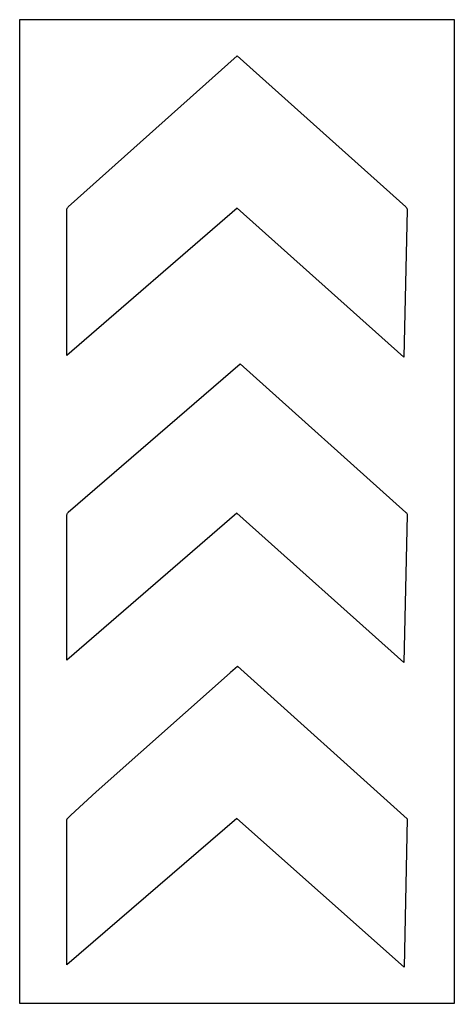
# Model space of a CAD drawing. Header units: inches. Extents: x 0 to 46, y 0 to 104.
import ezdxf

# ---------------------------------------------------------------- set-up
doc = ezdxf.new("R2010")
doc.units = ezdxf.units.IN
doc.header["$MEASUREMENT"] = 0
doc.layers.add('CUT', color=1, linetype='Continuous')

msp = doc.modelspace()

# ---------------------------------------------------------------- linework, layer by layer
at = {"layer": 'CUT'}
for points in [[(0, 0), (46, 0), (46, 104), (0, 104)], [(5, 68.5), (5, 83.88), (5, 83.93), (5.01, 83.99), (5.03, 84.05), (5.06, 84.1), (5.09, 84.15), (5.15, 84.21), (23, 100.19), (40.85, 84.21), (40.91, 84.15), (40.96, 84.07), (40.99, 83.97), (41, 83.89), (40.66, 68.3), (23, 84.08)], [(5, 36.27), (5, 51.6), (5, 51.65), (5.02, 51.71), (5.04, 51.77), (5.06, 51.82), (5.1, 51.87), (5.15, 51.93), (23.35, 67.63), (40.88, 51.9), (40.93, 51.85), (40.97, 51.79), (40.99, 51.71), (41, 51.64), (40.64, 36.05), (22.99, 51.83)], [(41, 19.51), (40.68, 3.81), (22.98, 19.55), (5, 4.08), (5, 19.38), (5, 19.43), (5.02, 19.47), (5.03, 19.51), (5.05, 19.55), (5.09, 19.59), (5.22, 19.69), (5.41, 19.89), (8.09, 22.36), (22.26, 34.96), (22.32, 35.01), (23.04, 35.65)]]:
    msp.add_lwpolyline(points, close=True, dxfattribs=at)

doc.saveas('drawing.dxf')
